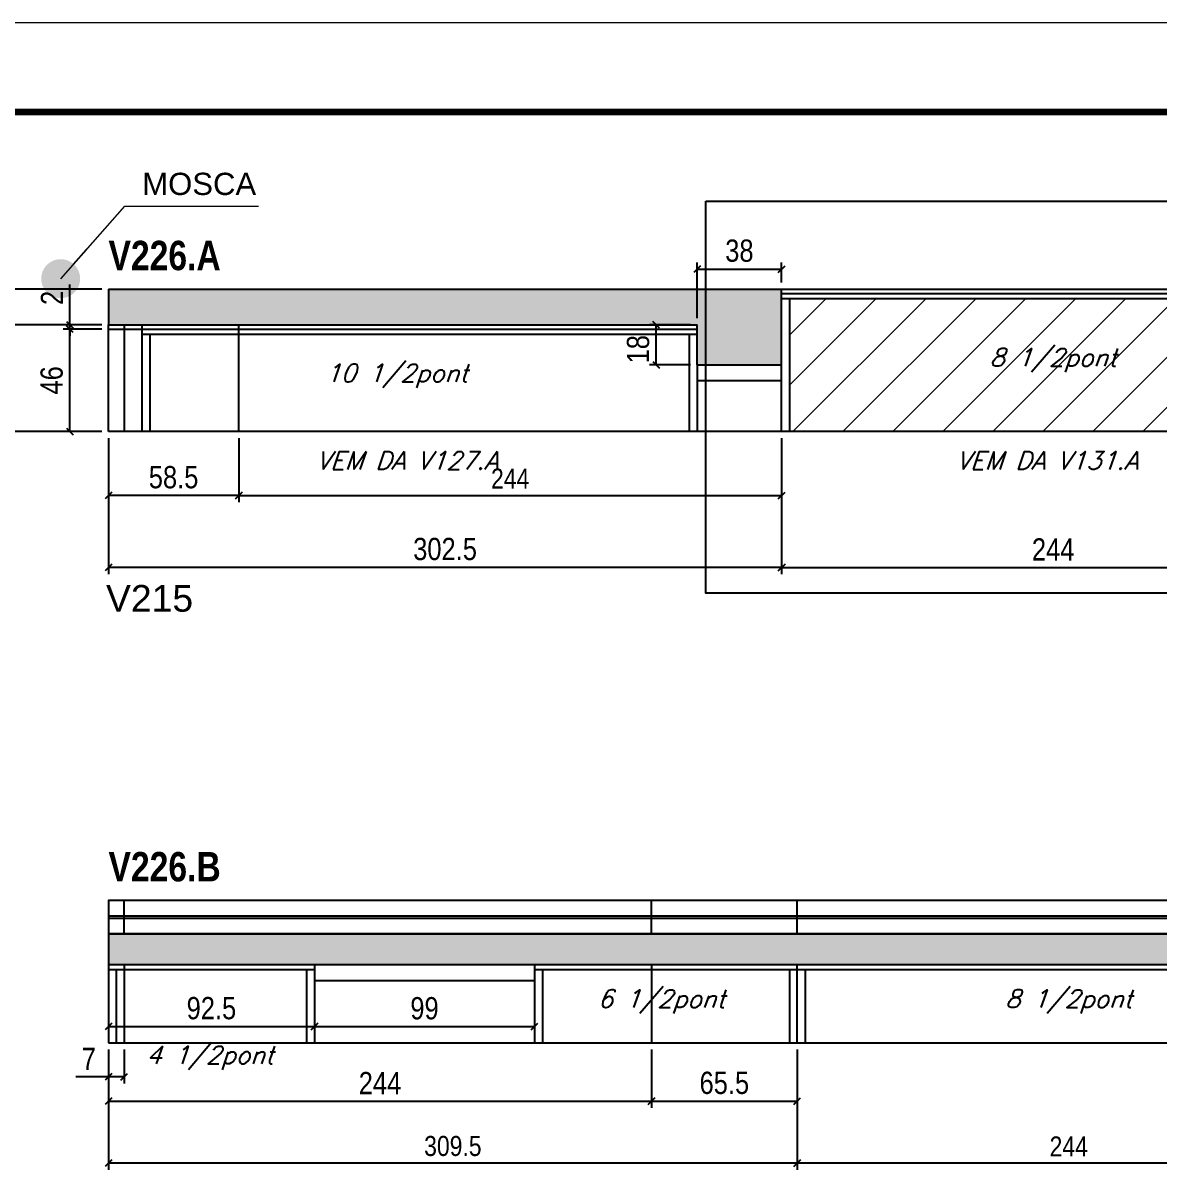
# Model space of a CAD drawing. Extents: x 2603 to 22413, y 1253 to 30260.
# Drawn here: x 4689 to 5200, y 20164 to 20681 of the extents above; entities that cross this region are included whole.
import ezdxf

# ---------------------------------------------------------------- set-up
doc = ezdxf.new("R2010")
doc.units = 0
doc.linetypes.add('DASHED', pattern=[0.75, 0.5, -0.25])
doc.linetypes.add('HIDDEN', pattern=[0.375, 0.25, -0.125])
for name, color, linetype in [('5', 5, 'Continuous'), ('COTA', 241, 'Continuous'), ('NOMENCLATURA', 7, 'Continuous'), ('Painéis', 200, 'Continuous'), ('SARR_2.2x7', 40, 'Continuous'), ('SARR_3.5x7', 81, 'Continuous'), ('texto', 7, 'Continuous')]:
    doc.layers.add(name, color=color, linetype=linetype)
for name, color, linetype, lineweight in [('CARIMBO', 255, 'Continuous', 9), ('Folhas', 255, 'Continuous', 9), ('Hachura', 251, 'Continuous', 9), ('SARRAFO DE PRESSAO', 251, 'DASHED', 9)]:
    doc.layers.add(name, color=color, linetype=linetype, lineweight=lineweight)
doc.styles.add('ARIAL', font='arial.ttf')
doc.styles.add('COTA TECNICA', font='techl___.ttf', dxfattribs={"height": 10})
doc.styles.add('COTA TECNICA-50', font='techl___.ttf', dxfattribs={"height": 9})
doc.styles.add('Romans', font='romans.shx')
doc.styles.get("Standard").update_dxf_attribs({"font": 'arial.ttf'})
doc.styles.add('TECNICA', font='techb___.ttf', dxfattribs={"height": 10})
doc.dimstyles.new('3x', dxfattribs={"dimtxt": 10, "dimasz": 5, "dimexe": 7, "dimexo": 5, "dimgap": 4, "dimtad": 1, "dimdec": 4, "dimlfac": 0.3333333333333333, "dimdsep": 46, "dimtxsty": 'Standard', "dimblk": 'DOT', "dimcen": 0.09, "dimclrd": 1, "dimclre": 1, "dimclrt": 2, "dimadec": 0, "dimazin": 2, "dimtfac": 1, "dimtdec": 4, "dimtmove": 0, "dimatfit": 3, "dimldrblk": 'DOT', "dimfxl": 1, "dimtolj": 1, "dimtzin": 0, "dimlwd": 9, "dimlwe": 9, "dimarcsym": 0})
doc.dimstyles.new('COTA PAINEL-50', dxfattribs={"dimtxt": 9, "dimasz": 3, "dimexe": 3, "dimexo": 3, "dimgap": 3, "dimtad": 1, "dimdec": 1, "dimzin": 12, "dimdsep": 46, "dimtxsty": 'COTA TECNICA-50', "dimblk1": 'OBLIQUE', "dimblk2": 'OBLIQUE', "dimsah": 1, "dimcen": 0.9, "dimclrd": 4, "dimclre": 4, "dimclrt": 240, "dimadec": 1, "dimazin": 3, "dimtfac": 1, "dimtdec": 1, "dimtmove": 0, "dimatfit": 3, "dimfxl": 1, "dimtolj": 1, "dimtzin": 12, "dimarcsym": 0})
doc.dimstyles.new('PAINEL', dxfattribs={"dimtxt": 10, "dimasz": 3, "dimexe": 3, "dimexo": 3, "dimgap": 3, "dimtad": 1, "dimdec": 1, "dimzin": 12, "dimdsep": 46, "dimtxsty": 'COTA TECNICA', "dimblk1": 'OBLIQUE', "dimblk2": 'OBLIQUE', "dimsah": 1, "dimcen": 0.9, "dimclrd": 4, "dimclre": 4, "dimclrt": 240, "dimadec": 1, "dimazin": 3, "dimtfac": 1, "dimtdec": 1, "dimtmove": 0, "dimatfit": 3, "dimfxl": 1, "dimtolj": 1, "dimtzin": 12, "dimarcsym": 0})

# ---------------------------------------------------------------- blocks, each defined once
blk = doc.blocks.new('9999999999')
at = {"layer": 'Folhas'}
blk.add_lwpolyline([(98138.97835781069, 34190.20511460536), (99623.97835781069, 34190.20511460536), (99623.97835781069, 35240.20511460536), (98138.97835781069, 35240.20511460536)], close=True, dxfattribs=at)
at = {"layer": 'Folhas', "color": 30, "const_width": 3}
blk.add_lwpolyline([(98213.97835781069, 34230.20511460536), (99583.97835781069, 34230.20511460536), (99583.97835781069, 35200.20511460536), (98213.97835781069, 35200.20511460536)], close=True, dxfattribs=at)
blk = doc.blocks.new('_Oblique')
at = {"color": 0, "linetype": 'ByBlock', "lineweight": -2}
blk.add_line((-0.5, -0.5), (0.5, 0.5), dxfattribs=at)
blk = doc.blocks.new('*D421')
at = {"layer": 'COTA', "color": 4, "linetype": 'ByBlock', "lineweight": -2, "transparency": 16777216}
for p, q in [((4786.251621915608, 20493.98067445992), (4786.251621915608, 20465.29324744684)), ((5030.251621915608, 20493.98067445992), (5030.251621915608, 20465.29324744684)), ((4786.251621915608, 20468.29324744684), (5030.251621915608, 20468.29324744684))]:
    blk.add_line(p, q, dxfattribs=at)
at = {"layer": 'Defpoints', "color": 0, "linetype": 'ByBlock', "transparency": 16777216}
for p in [(4786.251621915608, 20496.98067445992), (5030.251621915608, 20496.98067445992), (5030.251621915608, 20468.29324744684)]:
    blk.add_point(p, dxfattribs=at)
at = {"layer": 'COTA', "color": 4, "linetype": 'ByBlock', "lineweight": -2, "transparency": 16777216, "xscale": 3, "yscale": 3, "zscale": 3, "rotation": 180}
blk.add_blockref('_Oblique', (4786.251621915608, 20468.29324744684), dxfattribs=at)
at = {"layer": 'COTA', "color": 4, "linetype": 'ByBlock', "lineweight": -2, "transparency": 16777216, "xscale": 3, "yscale": 3, "zscale": 3}
blk.add_blockref('_Oblique', (5030.251621915608, 20468.29324744684), dxfattribs=at)
at = {"layer": 'COTA', "color": 240, "linetype": 'ByBlock', "transparency": 16777216, "insert": (4908.251621915608, 20475.85903692052), "char_height": 9, "attachment_point": 5, "style": 'COTA TECNICA-50'}
blk.add_mtext('\\A1;244', dxfattribs=at)
blk = doc.blocks.new('*D2350')
at = {"layer": 'COTA', "color": 4, "linetype": 'ByBlock', "lineweight": -2, "transparency": 16777216}
for p, q in [((4727.751621915608, 20493.98067445992), (4727.751621915608, 20465.29324744684)), ((4786.251621915608, 20493.98067445992), (4786.251621915608, 20465.29324744684)), ((4786.251621915608, 20468.29324744684), (4727.751621915608, 20468.29324744684))]:
    blk.add_line(p, q, dxfattribs=at)
at = {"layer": 'Defpoints', "color": 0, "linetype": 'ByBlock', "transparency": 16777216}
for p in [(4727.751621915608, 20496.98067445992), (4786.251621915608, 20496.98067445992), (4727.751621915608, 20468.29324744684)]:
    blk.add_point(p, dxfattribs=at)
at = {"layer": 'COTA', "color": 4, "linetype": 'ByBlock', "lineweight": -2, "transparency": 16777216, "xscale": 3, "yscale": 3, "zscale": 3, "rotation": 180}
blk.add_blockref('_Oblique', (4727.751621915608, 20468.29324744684), dxfattribs=at)
at = {"layer": 'COTA', "color": 4, "linetype": 'ByBlock', "lineweight": -2, "transparency": 16777216, "xscale": 3, "yscale": 3, "zscale": 3}
blk.add_blockref('_Oblique', (4786.251621915608, 20468.29324744684), dxfattribs=at)
at = {"layer": 'COTA', "color": 240, "linetype": 'ByBlock', "transparency": 16777216, "insert": (4757.001621915608, 20476.42482639421), "char_height": 10, "attachment_point": 5, "style": 'COTA TECNICA'}
blk.add_mtext('\\A1;58.5', dxfattribs=at)
blk = doc.blocks.new('*D2351')
at = {"layer": 'COTA', "color": 4, "linetype": 'ByBlock', "lineweight": -2, "transparency": 16777216}
for p, q in [((4724.75162191561, 20544.98067445992), (4678.588565920159, 20544.98067445992)), ((4681.588565920159, 20496.98067445993), (4681.588565920159, 20544.98067445992)), ((4724.75162191561, 20496.98067445993), (4678.588565920159, 20496.98067445993))]:
    blk.add_line(p, q, dxfattribs=at)
at = {"layer": 'Defpoints', "color": 0, "linetype": 'ByBlock', "transparency": 16777216}
for p in [(4681.588565920159, 20544.98067445992), (4727.75162191561, 20544.98067445992), (4727.75162191561, 20496.98067445993)]:
    blk.add_point(p, dxfattribs=at)
at = {"layer": 'COTA', "color": 4, "linetype": 'ByBlock', "lineweight": -2, "transparency": 16777216, "xscale": 3, "yscale": 3, "zscale": 3}
for p, rotation in [((4681.588565920159, 20544.98067445992), 90), ((4681.588565920159, 20496.98067445993), 270)]:
    blk.add_blockref('_Oblique', p, dxfattribs=dict(at, rotation=rotation))
at = {"layer": 'COTA', "color": 240, "linetype": 'ByBlock', "transparency": 16777216, "insert": (4673.493536680397, 20520.98067445992), "char_height": 10, "attachment_point": 5, "rotation": 90, "style": 'COTA TECNICA'}
blk.add_mtext('\\A1;48', dxfattribs=at)
blk = doc.blocks.new('*D2352')
at = {"layer": 'COTA', "color": 4, "linetype": 'ByBlock', "lineweight": -2, "transparency": 16777216}
for p, q in [((4727.751621915608, 20493.98067445992), (4727.751621915608, 20432.9450752758)), ((5030.251621915608, 20493.98067445993), (5030.251621915608, 20432.9450752758)), ((5030.251621915608, 20435.9450752758), (4727.751621915608, 20435.9450752758))]:
    blk.add_line(p, q, dxfattribs=at)
at = {"layer": 'Defpoints', "color": 0, "linetype": 'ByBlock', "transparency": 16777216}
for p in [(4727.751621915608, 20496.98067445992), (5030.251621915608, 20496.98067445993), (4727.751621915608, 20435.9450752758)]:
    blk.add_point(p, dxfattribs=at)
at = {"layer": 'COTA', "color": 4, "linetype": 'ByBlock', "lineweight": -2, "transparency": 16777216, "xscale": 3, "yscale": 3, "zscale": 3, "rotation": 180}
blk.add_blockref('_Oblique', (4727.751621915608, 20435.9450752758), dxfattribs=at)
at = {"layer": 'COTA', "color": 4, "linetype": 'ByBlock', "lineweight": -2, "transparency": 16777216, "xscale": 3, "yscale": 3, "zscale": 3}
blk.add_blockref('_Oblique', (5030.251621915608, 20435.9450752758), dxfattribs=at)
at = {"layer": 'COTA', "color": 240, "linetype": 'ByBlock', "transparency": 16777216, "insert": (4879.001621915608, 20444.16437352141), "char_height": 10, "attachment_point": 5, "style": 'COTA TECNICA'}
blk.add_mtext('\\A1;302.5', dxfattribs=at)
blk = doc.blocks.new('*D2353')
at = {"layer": 'COTA', "color": 4, "linetype": 'ByBlock', "lineweight": -2, "transparency": 16777216}
for p, q in [((5030.251621915608, 20493.98067445993), (5030.251621915608, 20432.94507527579)), ((5274.251621915608, 20493.98067445993), (5274.251621915608, 20432.94507527579)), ((5030.251621915608, 20435.94507527579), (5274.251621915608, 20435.94507527579))]:
    blk.add_line(p, q, dxfattribs=at)
at = {"layer": 'Defpoints', "color": 0, "linetype": 'ByBlock', "transparency": 16777216}
for p in [(5030.251621915608, 20496.98067445993), (5274.251621915608, 20496.98067445993), (5274.251621915608, 20435.94507527579)]:
    blk.add_point(p, dxfattribs=at)
at = {"layer": 'COTA', "color": 4, "linetype": 'ByBlock', "lineweight": -2, "transparency": 16777216, "xscale": 3, "yscale": 3, "zscale": 3, "rotation": 180}
blk.add_blockref('_Oblique', (5030.251621915608, 20435.94507527579), dxfattribs=at)
at = {"layer": 'COTA', "color": 4, "linetype": 'ByBlock', "lineweight": -2, "transparency": 16777216, "xscale": 3, "yscale": 3, "zscale": 3}
blk.add_blockref('_Oblique', (5274.251621915608, 20435.94507527579), dxfattribs=at)
at = {"layer": 'COTA', "color": 240, "linetype": 'ByBlock', "transparency": 16777216, "insert": (5152.251621915608, 20444.018174691), "char_height": 10, "attachment_point": 5, "style": 'COTA TECNICA'}
blk.add_mtext('\\A1;244', dxfattribs=at)
blk = doc.blocks.new('*D2354')
at = {"layer": 'COTA', "color": 4, "linetype": 'ByBlock', "lineweight": -2, "transparency": 16777216}
for p, q in [((4992.251621915608, 20547.98067445991), (4992.251621915608, 20572.9777713318)), ((5030.251621915608, 20563.98067445991), (5030.251621915608, 20572.9777713318)), ((4992.251621915608, 20569.9777713318), (5030.251621915608, 20569.9777713318))]:
    blk.add_line(p, q, dxfattribs=at)
at = {"layer": 'Defpoints', "color": 0, "linetype": 'ByBlock', "transparency": 16777216}
for p in [(5030.251621915608, 20569.9777713318), (5030.251621915608, 20560.98067445991), (4992.251621915608, 20544.98067445991)]:
    blk.add_point(p, dxfattribs=at)
at = {"layer": 'COTA', "color": 4, "linetype": 'ByBlock', "lineweight": -2, "transparency": 16777216, "xscale": 3, "yscale": 3, "zscale": 3, "rotation": 180}
blk.add_blockref('_Oblique', (4992.251621915608, 20569.9777713318), dxfattribs=at)
at = {"layer": 'COTA', "color": 4, "linetype": 'ByBlock', "lineweight": -2, "transparency": 16777216, "xscale": 3, "yscale": 3, "zscale": 3}
blk.add_blockref('_Oblique', (5030.251621915608, 20569.9777713318), dxfattribs=at)
at = {"layer": 'COTA', "color": 240, "linetype": 'ByBlock', "transparency": 16777216, "insert": (5011.251621915608, 20578.21899940197), "char_height": 10, "attachment_point": 5, "style": 'COTA TECNICA'}
blk.add_mtext('\\A1;38', dxfattribs=at)
blk = doc.blocks.new('*D2359')
at = {"layer": 'COTA', "color": 4, "linetype": 'ByBlock', "lineweight": -2, "transparency": 16777216}
for p, q in [((4681.588565920276, 20560.98067445992), (4681.588565920276, 20579.99529434296)), ((4724.75162191561, 20560.98067445992), (4678.588565920276, 20560.98067445992)), ((4681.588565920276, 20544.98067445992), (4681.588565920276, 20560.98067445992)), ((4724.75162191561, 20544.98067445992), (4678.588565920276, 20544.98067445992))]:
    blk.add_line(p, q, dxfattribs=at)
at = {"layer": 'Defpoints', "color": 0, "linetype": 'ByBlock', "transparency": 16777216}
for p in [(4681.588565920276, 20560.98067445992), (4727.75162191561, 20560.98067445992), (4727.75162191561, 20544.98067445992)]:
    blk.add_point(p, dxfattribs=at)
at = {"layer": 'COTA', "color": 4, "linetype": 'ByBlock', "lineweight": -2, "transparency": 16777216, "xscale": 3, "yscale": 3, "zscale": 3}
for p, rotation in [((4681.588565920276, 20560.98067445992), 90), ((4681.588565920276, 20544.98067445992), 270)]:
    blk.add_blockref('_Oblique', p, dxfattribs=dict(at, rotation=rotation))
at = {"layer": 'COTA', "color": 240, "linetype": 'ByBlock', "transparency": 16777216, "insert": (4673.486226738994, 20571.98798440144), "char_height": 10, "attachment_point": 5, "rotation": 90, "style": 'COTA TECNICA'}
blk.add_mtext('\\A1;16', dxfattribs=at)
blk = doc.blocks.new('*D2360')
at = {"layer": 'COTA', "color": 4, "linetype": 'ByBlock', "lineweight": -2, "transparency": 16777216}
for p, q in [((4989.25162191561, 20544.98067445992), (4970.859638351795, 20544.98067445992)), ((4973.859638351795, 20526.98067445992), (4973.859638351795, 20544.98067445992)), ((4989.25162191561, 20526.98067445992), (4970.859638351795, 20526.98067445992))]:
    blk.add_line(p, q, dxfattribs=at)
at = {"layer": 'Defpoints', "color": 0, "linetype": 'ByBlock', "transparency": 16777216}
for p in [(4973.859638351795, 20544.98067445992), (4992.25162191561, 20544.98067445992), (4992.25162191561, 20526.98067445992)]:
    blk.add_point(p, dxfattribs=at)
at = {"layer": 'COTA', "color": 4, "linetype": 'ByBlock', "lineweight": -2, "transparency": 16777216, "xscale": 3, "yscale": 3, "zscale": 3}
for p, rotation in [((4973.859638351795, 20544.98067445992), 90), ((4973.859638351795, 20526.98067445992), 270)]:
    blk.add_blockref('_Oblique', p, dxfattribs=dict(at, rotation=rotation))
at = {"layer": 'COTA', "color": 240, "linetype": 'ByBlock', "transparency": 16777216, "insert": (4965.764609112033, 20533.98067445988), "char_height": 10, "attachment_point": 5, "rotation": 90, "style": 'COTA TECNICA'}
blk.add_mtext('\\A1;18', dxfattribs=at)
blk = doc.blocks.new('*D422')
at = {"layer": 'COTA', "color": 4, "linetype": 'ByBlock', "lineweight": -2, "transparency": 16777216}
for p, q in [((5037.251621915608, 20219.33005601543), (5037.251621915608, 20165.18551910292)), ((5281.251621915608, 20219.33005601543), (5281.251621915608, 20165.18551910292)), ((5281.251621915608, 20168.18551910292), (5037.251621915608, 20168.18551910292))]:
    blk.add_line(p, q, dxfattribs=at)
at = {"layer": 'Defpoints', "color": 0, "linetype": 'ByBlock', "transparency": 16777216}
for p in [(5037.251621915608, 20222.33005601543), (5281.251621915608, 20222.33005601543), (5037.251621915608, 20168.18551910292)]:
    blk.add_point(p, dxfattribs=at)
at = {"layer": 'COTA', "color": 4, "linetype": 'ByBlock', "lineweight": -2, "transparency": 16777216, "xscale": 3, "yscale": 3, "zscale": 3, "rotation": 180}
blk.add_blockref('_Oblique', (5037.251621915608, 20168.18551910292), dxfattribs=at)
at = {"layer": 'COTA', "color": 4, "linetype": 'ByBlock', "lineweight": -2, "transparency": 16777216, "xscale": 3, "yscale": 3, "zscale": 3}
blk.add_blockref('_Oblique', (5281.251621915608, 20168.18551910292), dxfattribs=at)
at = {"layer": 'COTA', "color": 240, "linetype": 'ByBlock', "transparency": 16777216, "insert": (5159.251621915608, 20175.7513085766), "char_height": 9, "attachment_point": 5, "style": 'COTA TECNICA-50'}
blk.add_mtext('\\A1;244', dxfattribs=at)
blk = doc.blocks.new('*D2361')
at = {"layer": 'COTA', "color": 4, "linetype": 'ByBlock', "lineweight": -2, "transparency": 16777216}
for p, q in [((4727.751621915608, 20219.33005601543), (4727.751621915608, 20165.18551910292)), ((5037.251621915608, 20219.33005601543), (5037.251621915608, 20165.18551910292)), ((5037.251621915608, 20168.18551910292), (4727.751621915608, 20168.18551910292))]:
    blk.add_line(p, q, dxfattribs=at)
at = {"layer": 'Defpoints', "color": 0, "linetype": 'ByBlock', "transparency": 16777216}
for p in [(4727.751621915608, 20222.33005601543), (5037.251621915608, 20222.33005601543), (4727.751621915608, 20168.18551910292)]:
    blk.add_point(p, dxfattribs=at)
at = {"layer": 'COTA', "color": 4, "linetype": 'ByBlock', "lineweight": -2, "transparency": 16777216, "xscale": 3, "yscale": 3, "zscale": 3, "rotation": 180}
blk.add_blockref('_Oblique', (4727.751621915608, 20168.18551910292), dxfattribs=at)
at = {"layer": 'COTA', "color": 4, "linetype": 'ByBlock', "lineweight": -2, "transparency": 16777216, "xscale": 3, "yscale": 3, "zscale": 3}
blk.add_blockref('_Oblique', (5037.251621915608, 20168.18551910292), dxfattribs=at)
at = {"layer": 'COTA', "color": 240, "linetype": 'ByBlock', "transparency": 16777216, "insert": (4882.501621915608, 20175.90920331344), "char_height": 9, "attachment_point": 5, "style": 'COTA TECNICA-50'}
blk.add_mtext('\\A1;309.5', dxfattribs=at)
blk = doc.blocks.new('*D2367')
at = {"layer": 'COTA', "color": 4, "linetype": 'ByBlock', "lineweight": -2, "transparency": 16777216}
for p, q in [((4727.751621915608, 20219.33005601543), (4727.751621915608, 20193.15706740623)), ((4971.751621915608, 20219.33005601543), (4971.751621915608, 20193.15706740623)), ((4727.751621915608, 20196.15706740623), (4971.751621915608, 20196.15706740623))]:
    blk.add_line(p, q, dxfattribs=at)
at = {"layer": 'Defpoints', "color": 0, "linetype": 'ByBlock', "transparency": 16777216}
for p in [(4727.751621915608, 20222.33005601543), (4971.751621915608, 20222.33005601543), (4971.751621915608, 20196.15706740623)]:
    blk.add_point(p, dxfattribs=at)
at = {"layer": 'COTA', "color": 4, "linetype": 'ByBlock', "lineweight": -2, "transparency": 16777216, "xscale": 3, "yscale": 3, "zscale": 3, "rotation": 180}
blk.add_blockref('_Oblique', (4727.751621915608, 20196.15706740623), dxfattribs=at)
at = {"layer": 'COTA', "color": 4, "linetype": 'ByBlock', "lineweight": -2, "transparency": 16777216, "xscale": 3, "yscale": 3, "zscale": 3}
blk.add_blockref('_Oblique', (4971.751621915608, 20196.15706740623), dxfattribs=at)
at = {"layer": 'COTA', "color": 240, "linetype": 'ByBlock', "transparency": 16777216, "insert": (4849.751621915608, 20204.23016682143), "char_height": 10, "attachment_point": 5, "style": 'COTA TECNICA'}
blk.add_mtext('\\A1;244', dxfattribs=at)
blk = doc.blocks.new('*D2368')
at = {"layer": 'COTA', "color": 4, "linetype": 'ByBlock', "lineweight": -2, "transparency": 16777216}
for p, q in [((4971.751621915608, 20219.33005601543), (4971.751621915608, 20193.15706740623)), ((5037.251621915608, 20219.33005601543), (5037.251621915608, 20193.15706740623)), ((4971.751621915608, 20196.15706740623), (5037.251621915608, 20196.15706740623))]:
    blk.add_line(p, q, dxfattribs=at)
at = {"layer": 'Defpoints', "color": 0, "linetype": 'ByBlock', "transparency": 16777216}
for p in [(4971.751621915608, 20222.33005601543), (5037.251621915608, 20222.33005601543), (5037.251621915608, 20196.15706740623)]:
    blk.add_point(p, dxfattribs=at)
at = {"layer": 'COTA', "color": 4, "linetype": 'ByBlock', "lineweight": -2, "transparency": 16777216, "xscale": 3, "yscale": 3, "zscale": 3, "rotation": 180}
blk.add_blockref('_Oblique', (4971.751621915608, 20196.15706740623), dxfattribs=at)
at = {"layer": 'COTA', "color": 4, "linetype": 'ByBlock', "lineweight": -2, "transparency": 16777216, "xscale": 3, "yscale": 3, "zscale": 3}
blk.add_blockref('_Oblique', (5037.251621915608, 20196.15706740623), dxfattribs=at)
at = {"layer": 'COTA', "color": 240, "linetype": 'ByBlock', "transparency": 16777216, "insert": (5004.501621915608, 20204.26671652904), "char_height": 10, "attachment_point": 5, "style": 'COTA TECNICA'}
blk.add_mtext('\\A1;65.5', dxfattribs=at)
blk = doc.blocks.new('*D2369')
at = {"layer": 'COTA', "color": 4, "linetype": 'ByBlock', "lineweight": -2, "transparency": 16777216}
for p, q in [((4727.751621915608, 20219.33005601543), (4727.751621915608, 20204.02898002405)), ((4734.751621915608, 20219.33005601542), (4734.751621915608, 20204.02898002405)), ((4727.751621915608, 20207.02898002405), (4713.020627763561, 20207.02898002405)), ((4734.751621915608, 20207.02898002405), (4727.751621915608, 20207.02898002405))]:
    blk.add_line(p, q, dxfattribs=at)
at = {"layer": 'Defpoints', "color": 0, "linetype": 'ByBlock', "transparency": 16777216}
for p in [(4727.751621915608, 20222.33005601543), (4734.751621915608, 20222.33005601542), (4727.751621915608, 20207.02898002405)]:
    blk.add_point(p, dxfattribs=at)
at = {"layer": 'COTA', "color": 4, "linetype": 'ByBlock', "lineweight": -2, "transparency": 16777216, "xscale": 3, "yscale": 3, "zscale": 3, "rotation": 180}
blk.add_blockref('_Oblique', (4727.751621915608, 20207.02898002405), dxfattribs=at)
at = {"layer": 'COTA', "color": 4, "linetype": 'ByBlock', "lineweight": -2, "transparency": 16777216, "xscale": 3, "yscale": 3, "zscale": 3}
blk.add_blockref('_Oblique', (4734.751621915608, 20207.02898002405), dxfattribs=at)
at = {"layer": 'COTA', "color": 240, "linetype": 'ByBlock', "transparency": 16777216, "insert": (4718.886124839584, 20215.10207943925), "char_height": 10, "attachment_point": 5, "style": 'COTA TECNICA'}
blk.add_mtext('\\A1;7', dxfattribs=at)
blk = doc.blocks.new('*D2370')
at = {"layer": 'COTA', "color": 4, "linetype": 'ByBlock', "lineweight": -2, "transparency": 16777216}
for p, q in [((4727.751621915608, 20235.73005601543), (4727.751621915608, 20226.70371014602)), ((4820.251621915608, 20235.73005601543), (4820.251621915608, 20226.70371014602)), ((4727.751621915608, 20229.70371014602), (4820.251621915608, 20229.70371014602))]:
    blk.add_line(p, q, dxfattribs=at)
at = {"layer": 'Defpoints', "color": 0, "linetype": 'ByBlock', "transparency": 16777216}
for p in [(4727.751621915608, 20238.73005601543), (4820.251621915608, 20238.73005601543), (4820.251621915608, 20229.70371014602)]:
    blk.add_point(p, dxfattribs=at)
at = {"layer": 'COTA', "color": 4, "linetype": 'ByBlock', "lineweight": -2, "transparency": 16777216, "xscale": 3, "yscale": 3, "zscale": 3, "rotation": 180}
blk.add_blockref('_Oblique', (4727.751621915608, 20229.70371014602), dxfattribs=at)
at = {"layer": 'COTA', "color": 4, "linetype": 'ByBlock', "lineweight": -2, "transparency": 16777216, "xscale": 3, "yscale": 3, "zscale": 3}
blk.add_blockref('_Oblique', (4820.251621915608, 20229.70371014602), dxfattribs=at)
at = {"layer": 'COTA', "color": 240, "linetype": 'ByBlock', "transparency": 16777216, "insert": (4774.001621915608, 20237.84259903491), "char_height": 10, "attachment_point": 5, "style": 'COTA TECNICA'}
blk.add_mtext('\\A1;92.5', dxfattribs=at)
blk = doc.blocks.new('*D2371')
at = {"layer": 'COTA', "color": 4, "linetype": 'ByBlock', "lineweight": -2, "transparency": 16777216}
for p, q in [((4919.251621915608, 20236.83005601543), (4919.251621915608, 20226.70371014602)), ((4820.251621915608, 20235.73005601543), (4820.251621915608, 20226.70371014602)), ((4820.251621915608, 20229.70371014602), (4919.251621915608, 20229.70371014602))]:
    blk.add_line(p, q, dxfattribs=at)
at = {"layer": 'Defpoints', "color": 0, "linetype": 'ByBlock', "transparency": 16777216}
for p in [(4820.251621915608, 20238.73005601543), (4919.251621915608, 20239.83005601543), (4919.251621915608, 20229.70371014602)]:
    blk.add_point(p, dxfattribs=at)
at = {"layer": 'COTA', "color": 4, "linetype": 'ByBlock', "lineweight": -2, "transparency": 16777216, "xscale": 3, "yscale": 3, "zscale": 3, "rotation": 180}
blk.add_blockref('_Oblique', (4820.251621915608, 20229.70371014602), dxfattribs=at)
at = {"layer": 'COTA', "color": 4, "linetype": 'ByBlock', "lineweight": -2, "transparency": 16777216, "xscale": 3, "yscale": 3, "zscale": 3}
blk.add_blockref('_Oblique', (4919.251621915608, 20229.70371014602), dxfattribs=at)
at = {"layer": 'COTA', "color": 240, "linetype": 'ByBlock', "transparency": 16777216, "insert": (4869.751621915608, 20237.79142944427), "char_height": 10, "attachment_point": 5, "style": 'COTA TECNICA'}
blk.add_mtext('\\A1;99', dxfattribs=at)
blk = doc.blocks.new('*D1489')
at = {"layer": 'COTA', "color": 4, "linetype": 'ByBlock', "lineweight": -2, "transparency": 16777216}
for p, q in [((4724.75162191561, 20542.98067445992), (4707.356183387747, 20542.98067445992)), ((4710.356183387747, 20496.98067445993), (4710.356183387747, 20542.98067445992)), ((4724.75162191561, 20496.98067445993), (4707.356183387747, 20496.98067445993))]:
    blk.add_line(p, q, dxfattribs=at)
at = {"layer": 'Defpoints', "color": 0, "linetype": 'ByBlock', "transparency": 16777216}
for p in [(4710.356183387747, 20542.98067445992), (4727.75162191561, 20542.98067445992), (4727.75162191561, 20496.98067445993)]:
    blk.add_point(p, dxfattribs=at)
at = {"layer": 'COTA', "color": 4, "linetype": 'ByBlock', "lineweight": -2, "transparency": 16777216, "xscale": 3, "yscale": 3, "zscale": 3}
for p, rotation in [((4710.356183387747, 20542.98067445992), 90), ((4710.356183387747, 20496.98067445993), 270)]:
    blk.add_blockref('_Oblique', p, dxfattribs=dict(at, rotation=rotation))
at = {"layer": 'COTA', "color": 240, "linetype": 'ByBlock', "transparency": 16777216, "insert": (4702.253844206464, 20519.98067445992), "char_height": 10, "attachment_point": 5, "rotation": 90, "style": 'COTA TECNICA'}
blk.add_mtext('\\A1;46', dxfattribs=at)
blk = doc.blocks.new('*D1490')
at = {"layer": 'COTA', "color": 4, "linetype": 'ByBlock', "lineweight": -2, "transparency": 16777216}
for p, q in [((4710.356183387863, 20544.98067445992), (4710.356183387863, 20563.09178557103)), ((4724.75162191561, 20544.98067445992), (4707.356183387863, 20544.98067445992)), ((4724.75162191561, 20542.98067445992), (4707.356183387863, 20542.98067445992)), ((4710.356183387863, 20542.98067445992), (4710.356183387863, 20544.98067445992)), ((4710.356183387863, 20542.98067445992), (4710.356183387863, 20539.98067445992))]:
    blk.add_line(p, q, dxfattribs=at)
at = {"layer": 'Defpoints', "color": 0, "linetype": 'ByBlock', "transparency": 16777216}
for p in [(4710.356183387863, 20544.98067445992), (4727.75162191561, 20544.98067445992), (4727.75162191561, 20542.98067445992)]:
    blk.add_point(p, dxfattribs=at)
at = {"layer": 'COTA', "color": 4, "linetype": 'ByBlock', "lineweight": -2, "transparency": 16777216, "xscale": 3, "yscale": 3, "zscale": 3}
for p, rotation in [((4710.356183387863, 20544.98067445992), 270), ((4710.356183387863, 20542.98067445992), 90)]:
    blk.add_blockref('_Oblique', p, dxfattribs=dict(at, rotation=rotation))
at = {"layer": 'COTA', "color": 240, "linetype": 'ByBlock', "transparency": 16777216, "insert": (4702.356183387868, 20557.03623001547), "char_height": 10, "attachment_point": 5, "rotation": 90, "style": 'COTA TECNICA'}
blk.add_mtext('\\A1;2', dxfattribs=at)
blk = doc.blocks.new('_Dot')
at = {"color": 0, "linetype": 'ByBlock', "lineweight": -2}
blk.add_line((-0.5, 0), (-1, 0), dxfattribs=at)
at = {"color": 0, "linetype": 'ByBlock', "const_width": 0.5}
blk.add_lwpolyline([(-0.25, 0, 1), (0.25, 0, 1)], format="xyb", close=True, dxfattribs=at)

msp = doc.modelspace()

# ---------------------------------------------------------------- hatches: boundary and pattern name
at = {"layer": 'COTA', "linetype": 'ByBlock'}
h = msp.add_hatch(dxfattribs=at)
h.set_pattern_fill('AR-CONC', color=256, scale=0.03)
h.set_pattern_definition([(49.99999999999999, (-126418.0313902294, -5371.030508773589), (5.46554006988012, -0.4781725661670926), [0.5715, -6.2865]), (355, (-126418.0313902294, -5371.030508773589), (-1.05730264274908, 5.731705357171054), [0.4572, -5.0292175251]), (100.4514447, (-126417.5759300194, -5371.070356378589), (4.408237412710598, 5.253532557365853), [0.4857002639999999, -5.342707337999999]), (46.18420000000001, (-126418.0313902294, -5369.506508773588), (8.132371226763897, -1.261269837981814), [0.85725, -9.429749999999999]), (96.63555760999994, (-126417.3536932294, -5369.611613773589), (7.12212402154509, 7.422783737931645), [0.7285506942, -8.0140682448]), (351.1841511700001, (-126418.0313902294, -5369.506508773588), (7.12212402194931, 7.422783737565979), [0.6857990120999999, -7.5437919576]), (21, (-126417.2693902294, -5369.887508773589), (4.548431738073974, -3.067955945612628), [0.5715, -6.2865]), (326.0000000000001, (-126417.2693902294, -5369.887508773589), (1.854060850429412, 5.525638983669578), [0.4572, -5.029199999999999]), (71.45144499999999, (-126416.8903542514, -5370.143171770589), (6.402492578361485, 2.457683066577157), [0.485700264, -5.342698127999999]), (37.50000000000001, (-126418.0313902294, -5371.030508773589), (0.0926580975177545, 2.536651166194593), [0, -4.96824, 0, -5.1054, 0, -5.04825]), (7.499999999999999, (-126418.0313902294, -5371.030508773589), (2.004589875309172, 3.005417244543585), [0, -2.910839999999999, 0, -4.85394, 0, -1.92405]), (327.5, (-126419.7306502294, -5371.030508773589), (4.067717855006141, -0.1718623197802033), [0, -1.905, 0, -5.9436, 0, -7.886699999999999]), (317.5, (-126420.4926502294, -5371.030508773589), (4.443875441580541, 0.7627947309999908), [0, -2.4765, 0, -3.94716, 0, -5.6007])])
h.paths.add_polyline_path([(4727.751621915608, 20560.98067445991), (4727.751621915608, 20544.98067445991), (4992.251621915579, 20544.98067445992), (4992.251621915637, 20526.98067445991), (5030.251621915637, 20526.98067445991), (5030.251621915608, 20560.98067445991)])
h = msp.add_hatch(dxfattribs=at)
h.set_pattern_fill('AR-CONC', color=256, scale=0.03)
h.set_pattern_definition([(49.99999999999999, (-127888.3209506443, -12380.65158046416), (5.46554006988012, -0.4781725661670926), [0.5715, -6.2865]), (355, (-127888.3209506443, -12380.65158046416), (-1.05730264274908, 5.731705357171054), [0.4572, -5.0292175251]), (100.4514447, (-127887.8654904343, -12380.69142806916), (4.408237412710598, 5.253532557365853), [0.4857002639999999, -5.342707337999999]), (46.18420000000001, (-127888.3209506443, -12379.12758046416), (8.132371226763897, -1.261269837981814), [0.85725, -9.429749999999999]), (96.63555760999992, (-127887.6432536443, -12379.23268546416), (7.12212402154509, 7.422783737931645), [0.7285506942, -8.0140682448]), (351.1841511700001, (-127888.3209506443, -12379.12758046416), (7.12212402194931, 7.422783737565979), [0.6857990120999999, -7.5437919576]), (21, (-127887.5589506443, -12379.50858046416), (4.548431738073974, -3.067955945612628), [0.5715, -6.2865]), (326.0000000000001, (-127887.5589506443, -12379.50858046416), (1.854060850429412, 5.525638983669578), [0.4572, -5.029199999999999]), (71.45144499999999, (-127887.1799146663, -12379.76424346116), (6.402492578361485, 2.457683066577157), [0.485700264, -5.342698127999999]), (37.50000000000001, (-127888.3209506443, -12380.65158046416), (0.0926580975177545, 2.536651166194593), [0, -4.96824, 0, -5.1054, 0, -5.04825]), (7.499999999999999, (-127888.3209506443, -12380.65158046416), (2.004589875309172, 3.005417244543585), [0, -2.910839999999999, 0, -4.85394, 0, -1.92405]), (327.5, (-127890.0202106443, -12380.65158046416), (4.067717855006141, -0.1718623197802033), [0, -1.905, 0, -5.9436, 0, -7.886699999999999]), (317.5, (-127890.7822106443, -12380.65158046416), (4.443875441580541, 0.7627947309999908), [0, -2.4765, 0, -3.94716, 0, -5.6007])])
h.paths.add_polyline_path([(4727.751621915608, 20271.33005601542), (4727.751621915608, 20257.33005601542), (5525.251621915608, 20257.33005601542), (5525.251621915608, 20271.33005601542)])
at = {"layer": 'Hachura', "linetype": 'ByBlock'}
h = msp.add_hatch(dxfattribs=at)
h.set_pattern_fill('ANSI31', color=256, scale=5)
h.set_pattern_definition([(45, (-126418.0313902294, -5371.030508773589), (-11.22532015133644, 11.22532015133644), [])])
h.paths.add_polyline_path([(5270.751621915608, 20496.98067445993), (5270.751621915608, 20556.78067445991), (5033.751621915608, 20556.78067445991), (5033.751621915608, 20496.98067445992)])
h.paths.add_polyline_path([(5300.379221708308, 20556.78067445991), (5277.751621915608, 20556.78067445991), (5277.751621915608, 20496.98067445992), (5300.379221708337, 20496.98067445993)])
h.paths.add_polyline_path([(5326.251621915608, 20496.98067445993), (5326.251621915608, 20556.78067445991), (5303.879221708366, 20556.78067445991), (5303.879221708279, 20496.98067445993)])
h.paths.add_polyline_path([(5428.751621915637, 20496.98067445993), (5428.751621915608, 20551.98067445991), (5329.751621915608, 20551.98067445991), (5329.751621915608, 20496.98067445992)])
h.paths.add_polyline_path([(5450.177383358501, 20556.78067445991), (5432.251621915608, 20556.78067445991), (5432.251621915608, 20496.98067445993), (5450.17738335853, 20496.98067445993)])
h.paths.add_polyline_path([(5453.677383358472, 20496.98067445993), (5468.751621915608, 20496.98067445993), (5468.751621915608, 20556.78067445991), (5453.67738335853, 20556.78067445991)])

# ---------------------------------------------------------------- linework, layer by layer
at = {"layer": 'COTA', "linetype": 'ByBlock'}
for p, q in [((4727.751621915608, 20560.98067445991), (4727.751621915608, 20544.98067445991)), ((4727.751621915608, 20560.98067445991), (5030.251621915608, 20560.98067445991)), ((4992.251621915608, 20526.98067445991), (4992.251621915608, 20496.98067445993)), ((5525.251621915608, 20271.33005601542), (4727.751621915608, 20271.33005601542)), ((4727.751621915608, 20271.33005601542), (4727.751621915608, 20257.33005601543)), ((4820.251621915608, 20257.33005601543), (4820.251621915608, 20222.33005601543)), ((4919.251621915608, 20257.33005601543), (4919.251621915608, 20222.33005601543))]:
    msp.add_line(p, q, dxfattribs=at)
at = {"layer": 'COTA'}
msp.add_lwpolyline([(4996.20897917691, 20600.44591395337), (5340.628944431941, 20600.44591395337), (5340.628944431941, 20424.4145980559), (4996.20897917691, 20424.4145980559)], close=True, dxfattribs=at)
at = {"layer": 'Painéis', "linetype": 'Continuous'}
for p, q in [((5030.251621915608, 20496.98067445992), (5030.251621915608, 20560.98067445991)), ((5030.251621915608, 20560.98067445991), (5487.251621915608, 20560.98067445991)), ((5030.251621915608, 20558.98067445991), (5487.251621915608, 20558.98067445991)), ((4727.751621915608, 20496.98067445992), (4727.751621915608, 20544.98067445991)), ((4727.751621915608, 20544.98067445991), (4992.251621915608, 20544.98067445992)), ((4727.751621915608, 20542.98067445991), (4992.251621915608, 20542.98067445992)), ((4786.251621915608, 20496.98067445992), (4786.251621915608, 20544.98067445991)), ((4992.251621915608, 20526.98067445991), (4992.251621915608, 20544.98067445991)), ((4992.251621915608, 20526.98067445991), (5030.251621915608, 20526.98067445991)), ((5487.251621915608, 20496.98067445993), (4727.751621915608, 20496.98067445992)), ((4971.751621915608, 20271.33005601543), (4971.751621915608, 20286.33005601543)), ((5037.251621915608, 20271.33005601543), (5037.251621915608, 20286.33005601543)), ((4727.751621915608, 20257.33005601543), (4727.751621915608, 20222.33005601543)), ((5525.251621915608, 20257.33005601542), (4727.751621915608, 20257.33005601542)), ((4971.751621915608, 20257.33005601543), (4971.751621915608, 20222.33005601543)), ((5037.251621915608, 20222.33005601543), (5037.251621915608, 20257.33005601542)), ((4727.751621915608, 20222.33005601543), (5525.251621915608, 20222.33005601543))]:
    msp.add_line(p, q, dxfattribs=at)
msp.add_lwpolyline([(4727.751621915608, 20271.33005601542), (5525.251621915608, 20271.33005601542), (5525.251621915608, 20286.33005601542), (4727.751621915608, 20286.33005601542)], close=True, dxfattribs=at)
at = {"layer": 'SARR_2.2x7', "linetype": 'Continuous'}
for p, q in [((5030.251621915608, 20556.78067445991), (5274.251621915608, 20556.78067445991)), ((4734.75162191555, 20544.98067445991), (4734.751621915608, 20496.98067445991)), ((4742.751621915608, 20540.78067445991), (4992.251621915608, 20540.78067445991)), ((4992.251621915608, 20519.98067445991), (5030.251621915608, 20519.98067445991)), ((4727.751621915608, 20279.33005601542), (5037.251621915608, 20279.33005601542)), ((4727.751621915608, 20278.33005601542), (5037.251621915608, 20278.33005601542)), ((5037.251621915608, 20279.33005601542), (5281.251621915608, 20279.33005601542)), ((5037.251621915608, 20278.33005601542), (5281.251621915608, 20278.33005601542)), ((4820.251621915608, 20255.13005601543), (4727.751621915608, 20255.13005601544)), ((5037.251621915608, 20255.13005601543), (4919.251621915608, 20255.13005601543)), ((5281.251621915608, 20255.13005601543), (5037.251621915608, 20255.13005601543)), ((4820.251621915608, 20250.33005601542), (4919.251621915637, 20250.33005601542))]:
    msp.add_line(p, q, dxfattribs=at)
at = {"layer": 'SARR_2.2x7', "linetype": 'HIDDEN'}
for p, q in [((4734.751621915608, 20271.33005601542), (4734.751621915608, 20286.33005601542)), ((4734.751621915579, 20257.33005601542), (4734.751621915608, 20222.33005601542))]:
    msp.add_line(p, q, dxfattribs=at)
at = {"layer": 'SARR_3.5x7'}
for p, q in [((5033.751621915608, 20556.78067445991), (5033.751621915608, 20496.98067445993)), ((4742.751621915608, 20544.98067445992), (4742.751621915608, 20496.98067445992)), ((4746.251621915608, 20540.78067445992), (4746.251621915608, 20496.98067445992)), ((4988.751621915608, 20540.78067445992), (4988.751621915608, 20496.98067445992)), ((4731.251621915608, 20255.13005601543), (4731.251621915637, 20222.33005601543)), ((4816.751621915608, 20255.13005601543), (4816.751621915579, 20222.33005601543)), ((4922.751621915608, 20255.13005601543), (4922.751621915608, 20222.33005601543)), ((5033.751621915608, 20255.13005601543), (5033.751621915608, 20222.33005601543)), ((5040.751621915579, 20255.13005601543), (5040.751621915579, 20222.33005601543))]:
    msp.add_line(p, q, dxfattribs=at)

# ---------------------------------------------------------------- block references
at = {"layer": 'SARRAFO DE PRESSAO', "color": 6, "linetype": 'ByBlock'}
msp.add_blockref('9999999999', (-93951.0097480401, -14559.63137026702), dxfattribs=at)

# ---------------------------------------------------------------- texts
at = {"layer": '5', "linetype": 'Continuous'}
msp.add_text('V215', height=12, rotation=359.9999644975238, dxfattribs=at).set_placement((4726.635147846768, 20416.04694742893))
at = {"layer": 'CARIMBO', "style": 'ARIAL'}
msp.add_text('MOSCA', height=10, dxfattribs=at).set_placement((4742.902817718479, 20603.28070693753))
at = {"layer": 'NOMENCLATURA', "style": 'TECNICA'}
for s, p in [('V226.A', (4727.751621915608, 20569.5003596842)), ('V226.B', (4727.751621915608, 20294.84974123971))]:
    msp.add_text(s, height=13.2, dxfattribs=at).set_placement(p)
at = {"layer": 'texto', "color": 2, "char_height": 8, "attachment_point": 5, "style": 'Romans'}
for s, insert in [('{\\Q19;\\C256;8 1/2pont}', (5152.251621915608, 20528.98067445992)), ('{\\Q19;\\C256;10 1/2pont}', (4857.251621915608, 20521.98067445992)), ('{\\Q19;\\C256;VEM DA V127.A}', (4861.966974829962, 20483.95437507377)), ('{\\Q19;\\C256;VEM DA V131.A}', (5149.508832094665, 20483.95437507377)), ('{\\Q19;\\C256;6 1/2pont}', (4976.251621915695, 20240.83005601542)), ('{\\Q19;\\C256;8 1/2pont}', (5159.251621915695, 20240.83005601542)), ('{\\Q19;\\C256;4 1/2pont}', (4773.36114424787, 20215.55908503716))]:
    msp.add_mtext(s, dxfattribs=dict(at, insert=insert))

# ---------------------------------------------------------------- dimensions: what is measured, and where the dimension line sits
at = {"layer": 'COTA', "linetype": 'ByBlock'}
for base, p1, p2, picture, middle in [((5030.251621915608, 20569.9777713318), (4992.251621915608, 20544.98067445991), (5030.251621915608, 20560.98067445991), '*D2354', (5011.251621915608, 20578.21899940197)), ((4727.751621915608, 20435.9450752758), (5030.251621915608, 20496.98067445993), (4727.751621915608, 20496.98067445992), '*D2352', (4879.001621915608, 20444.16437352141)), ((5274.251621915608, 20435.94507527579), (5030.251621915608, 20496.98067445993), (5274.251621915608, 20496.98067445993), '*D2353', (5152.251621915608, 20444.018174691)), ((4820.251621915608, 20229.70371014602), (4727.751621915608, 20238.73005601543), (4820.251621915608, 20238.73005601543), '*D2370', (4774.001621915608, 20237.84259903491)), ((4727.751621915608, 20207.02898002405), (4734.751621915608, 20222.33005601542), (4727.751621915608, 20222.33005601543), '*D2369', (4718.886124839584, 20215.10207943925)), ((4971.751621915608, 20196.15706740623), (4727.751621915608, 20222.33005601543), (4971.751621915608, 20222.33005601543), '*D2367', (4849.751621915608, 20204.23016682143))]:
    dim = msp.add_linear_dim(base=base, p1=p1, p2=p2, dimstyle='PAINEL', dxfattribs=at)
    dim.commit()
    dim.dimension.update_dxf_attribs({"geometry": picture, "text_midpoint": middle})
for base, p1, p2, angle, picture, middle in [((4681.588565920276, 20560.98067445992), (4727.751621915608, 20544.98067445991), (4727.751621915608, 20560.98067445991), 90, '*D2359', (4673.486226738994, 20571.98798440144)), ((4710.356183387863, 20544.98067445992), (4727.751621915608, 20542.98067445991), (4727.751621915608, 20544.98067445991), 90, '*D1490', (4702.356183387868, 20557.03623001547)), ((4681.588565920159, 20544.98067445992), (4727.751621915608, 20496.98067445992), (4727.751621915608, 20544.98067445991), 90, '*D2351', (4673.493536680397, 20520.98067445992)), ((4710.356183387747, 20542.98067445992), (4727.751621915608, 20496.98067445992), (4727.751621915608, 20542.98067445991), 90, '*D1489', (4702.253844206464, 20519.98067445992)), ((4727.751621915608, 20468.29324744684), (4786.251621915608, 20496.98067445992), (4727.751621915608, 20496.98067445992), 180, '*D2350', (4757.001621915608, 20476.42482639421))]:
    dim = msp.add_linear_dim(base=base, p1=p1, p2=p2, angle=angle, dimstyle='PAINEL', dxfattribs=at)
    dim.commit()
    dim.dimension.update_dxf_attribs({"geometry": picture, "text_midpoint": middle})
dim = msp.add_linear_dim(base=(4973.859638351795, 20544.98067445992), p1=(4992.251621915608, 20526.98067445991), p2=(4992.251621915608, 20544.98067445991), angle=90, dimstyle='PAINEL', dxfattribs=at)
dim.commit()
dim.dimension.update_dxf_attribs({"geometry": '*D2360', "text_midpoint": (4973.8596383518, 20533.98067445988), "dimtype": 160})
for base, p1, p2, picture, middle in [((5030.251621915608, 20468.29324744684), (4786.251621915608, 20496.98067445992), (5030.251621915608, 20496.98067445992), '*D421', (4908.251621915608, 20475.85903692052)), ((4727.751621915608, 20168.18551910292), (5037.251621915608, 20222.33005601543), (4727.751621915608, 20222.33005601543), '*D2361', (4882.501621915608, 20175.90920331344))]:
    dim = msp.add_linear_dim(base=base, p1=p1, p2=p2, angle=180, dimstyle='COTA PAINEL-50', override={"dimarcsym": 1}, dxfattribs=at)
    dim.commit()
    dim.dimension.update_dxf_attribs({"geometry": picture, "text_midpoint": middle})
for base, p1, p2, dimstyle, override, picture, middle in [((4919.251621915608, 20229.70371014602), (4820.251621915608, 20238.73005601543), (4919.251621915608, 20239.83005601543), 'PAINEL', {"dimtmove": 1}, '*D2371', (4869.751621915608, 20237.79142944427)), ((5037.251621915608, 20196.15706740623), (4971.751621915608, 20222.33005601543), (5037.251621915608, 20222.33005601543), 'PAINEL', {"dimtmove": 1}, '*D2368', (5004.501621915608, 20204.26671652904)), ((5037.251621915608, 20168.18551910292), (5281.251621915608, 20222.33005601543), (5037.251621915608, 20222.33005601543), 'COTA PAINEL-50', {"dimarcsym": 1}, '*D422', (5159.251621915608, 20175.7513085766))]:
    dim = msp.add_linear_dim(base=base, p1=p1, p2=p2, dimstyle=dimstyle, override=override, dxfattribs=at)
    dim.commit()
    dim.dimension.update_dxf_attribs({"geometry": picture, "text_midpoint": middle})

# ---------------------------------------------------------------- leaders
at = {"layer": 'Hachura'}
msp.add_leader([(4706.269158746463, 20565.68351118095), (4735.119498993909, 20598.28070693753), (4795.187947322846, 20598.28070693753)], dimstyle='3x', override={"dimasz": 17.5, "dimgap": 4, "dimtad": 0}, dxfattribs=at)

doc.saveas('drawing.dxf')
